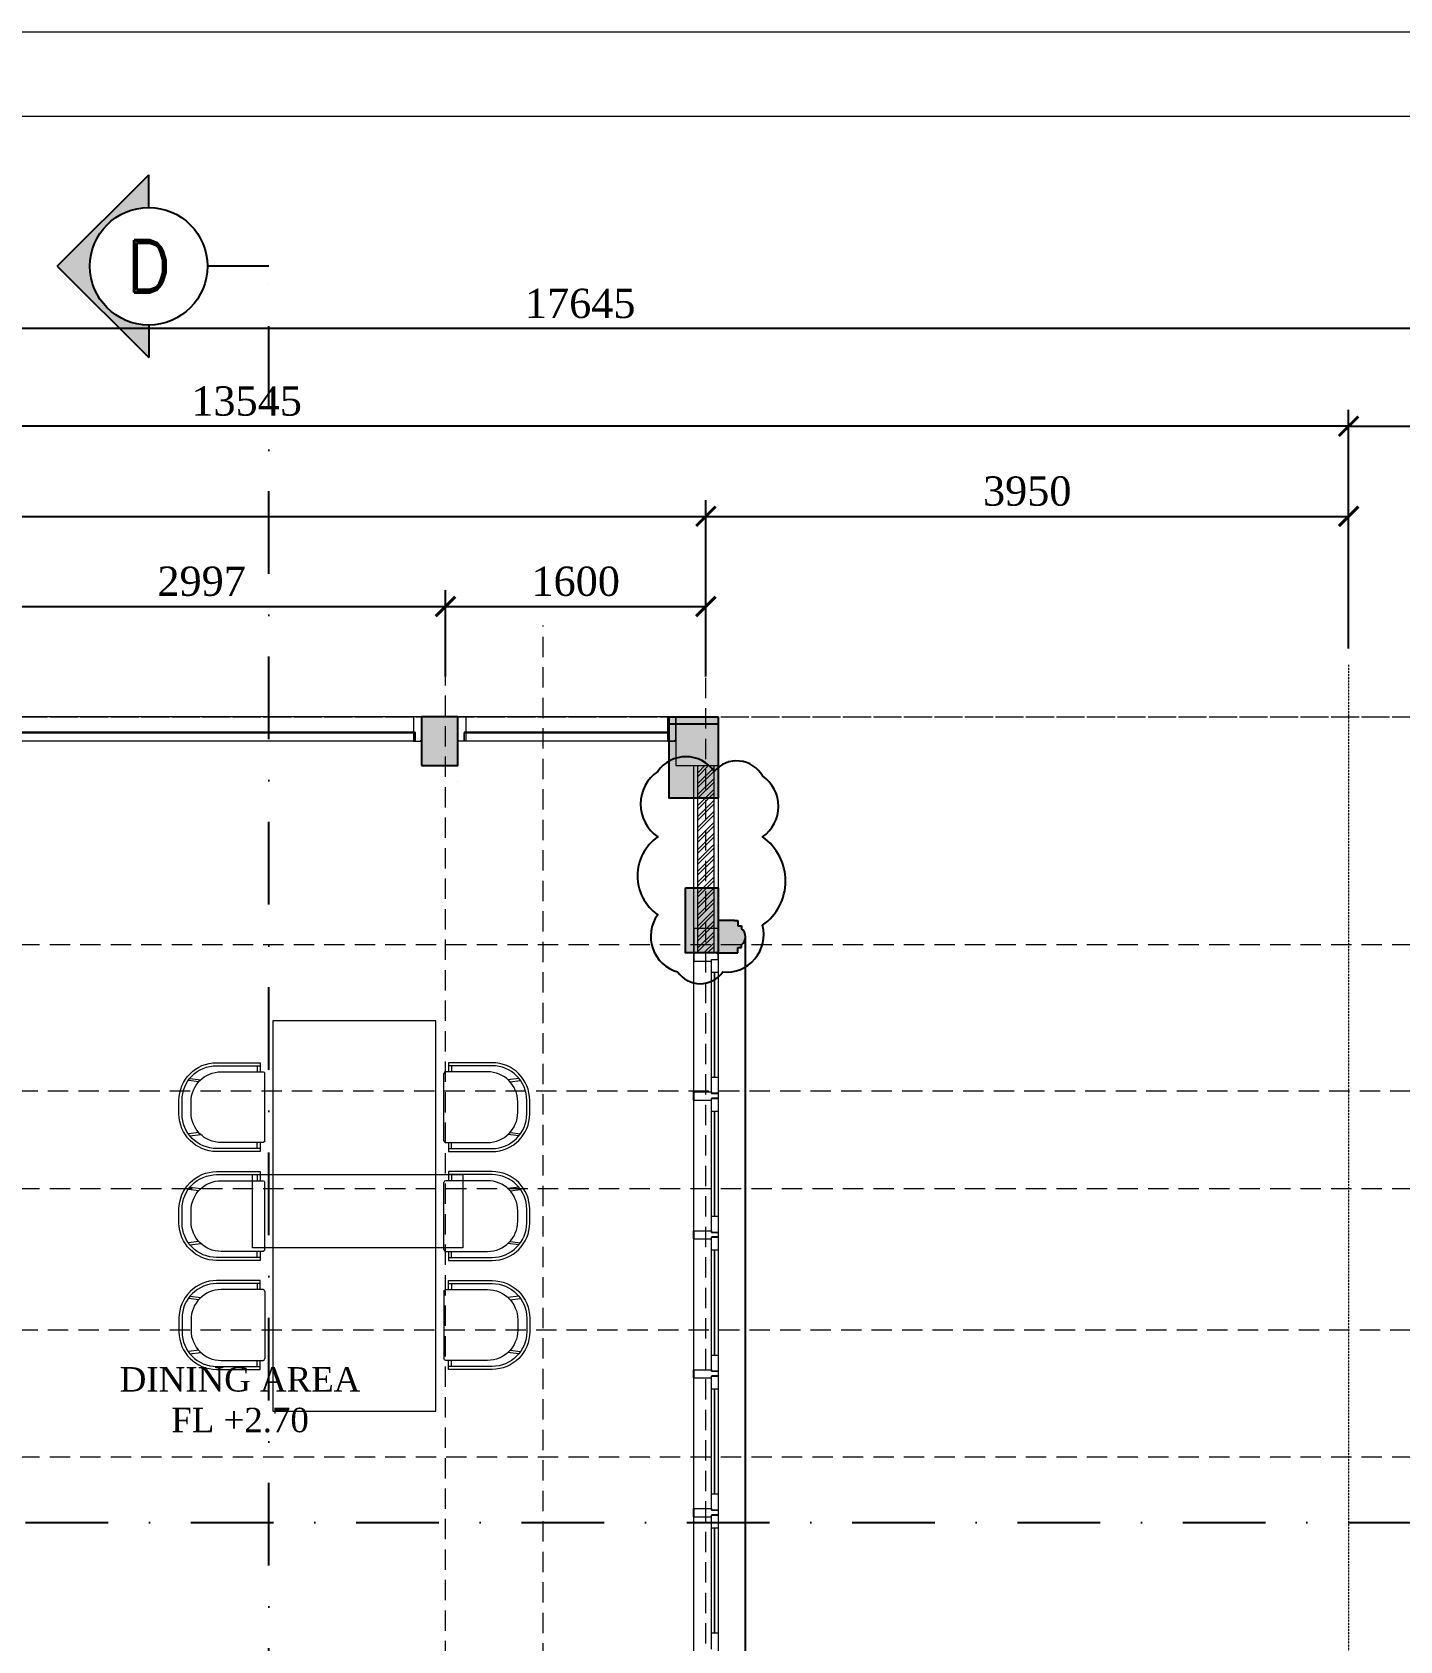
# Model space of a CAD drawing. Header units: millimetres. Extents: x -9564 to 494436, y -140371 to 4257.
# Drawn here: x 47688 to 56093, y -5633 to 4257 of the extents above; entities that cross this region are included whole.
import ezdxf
from ezdxf.enums import TextEntityAlignment as Align

# ---------------------------------------------------------------- set-up
doc = ezdxf.new("R2010")
doc.units = ezdxf.units.MM
doc.header["$MEASUREMENT"] = 0
for name, pattern in [('CONTINUA', [0]), ('DASHDOTX2', [50.8, 25.4, -12.7, 0, -12.7]), ('DASHED2', [0.375, 0.25, -0.125]), ('HIDDEN2', [0.1875, 0.125, -0.0625]), ('SLD-Solid', [0])]:
    doc.linetypes.add(name, pattern=pattern)
doc.layers.get('DEFPOINTS').update_dxf_attribs({"lineweight": 18})
for name, color, linetype in [('1', 5, 'Continuous'), ('TEXT', 4, 'Continuous'), ('WALL', 90, 'Continuous')]:
    doc.layers.add(name, color=color, linetype=linetype)
for name, color, linetype, lineweight in [('28-Arsiran', 252, 'Continuous', 5), ('8', 8, 'Continuous', 5), ('AS', 8, 'HIDDEN2', 5), ('DINDING', 1, 'Continuous', 20), ('DOOR OPENING', 4, 'SLD-Solid', 5), ('FURNITURE', 25, 'Continuous', 5), ('HATCH', 8, 'Continuous', 13), ('KOL', 5, 'Continuous', 18), ('LEGEND', 1, 'DASHED2', 50), ('XR-KOP A3_MOZART$0$KOP-A1$0$A-GRSKOP', 1, 'Continuous', 5)]:
    doc.layers.add(name, color=color, linetype=linetype, lineweight=lineweight)
doc.styles.add('ROMAND', font='romand.shx', dxfattribs={"width": 0.7})
doc.styles.add('style1', font='times.ttf', dxfattribs={"height": 0.15})
doc.styles.add('style2', font='times.ttf', dxfattribs={"height": 0.18})
doc.dimstyles.new('ISO-25', dxfattribs={"dimtxt": 0.18, "dimasz": 0.12, "dimexe": 0.1, "dimexo": 0.1, "dimgap": 0.0625, "dimtad": 1, "dimtoh": 1, "dimdec": 0, "dimlfac": 1000, "dimtxsty": 'style2', "dimblk": 'ARCHTICK', "dimcen": 0.15, "dimclrd": 1, "dimclre": 1, "dimclrt": 4, "dimadec": 0, "dimazin": 0, "dimtfac": 1, "dimtdec": 0, "dimtmove": 0, "dimatfit": 3, "dimldrblk": 'OBLIQUE', "dimfxl": 1, "dimarcsym": 0})
pattern_1 = [(0, (0, 0), (0, 6.985), [5.08, -1.905]), (90, (0, 0), (-6.985, 4e-16), [5.08, -1.905])]

# ---------------------------------------------------------------- blocks, each defined once
blk = doc.blocks.new('hsdh')
at = {"layer": 'XR-KOP A3_MOZART$0$KOP-A1$0$A-GRSKOP', "color": 0, "linetype": 'Continuous', "lineweight": 5}
blk.add_lwpolyline([(145480.1, 82601), (107945.4, 82601), (107945.4, 56196.5), (145480.1, 56196.5)], close=True, dxfattribs=at)
at = {"layer": 'XR-KOP A3_MOZART$0$KOP-A1$0$A-GRSKOP', "color": 5, "linetype": 'Continuous', "lineweight": 5}
blk.add_lwpolyline([(145016.9, 82137.7), (108408.6, 82137.7), (108408.6, 56659.8), (145016.9, 56659.8)], close=True, dxfattribs=at)
blk = doc.blocks.new('as1')
at = {"layer": 'AS'}
for p, q in [((147.8833, 146.6956), (147.8833, 169.1895)), ((148.4833, 146.3069), (148.4833, 169.1895)), ((149.4833, 146.6175), (149.4833, 169.1895)), ((137.0131, 168.628), (158.5787, 168.628)), ((139.8733, 168.628), (158.5787, 168.628)), ((137.0131, 167.228), (158.5787, 167.228)), ((136.4396, 166.328), (158.5787, 166.328)), ((137.0131, 165.728), (158.5787, 165.728)), ((136.4396, 164.858), (158.5787, 164.858)), ((137.0131, 164.078), (158.5787, 164.078))]:
    blk.add_line(p, q, dxfattribs=at)
blk = doc.blocks.new('KSK 3A')
at = {"layer": 'DOOR OPENING', "linetype": 'Continuous'}
blk.add_line((0, 0), (0, 150), dxfattribs=at)
blk.add_lwpolyline([(50, 95), (40, 95), (40, 150), (5, 150), (5, 145), (0, 145), (0, 5), (5, 5), (5, 0), (50, 0)], close=True, dxfattribs=at)
blk = doc.blocks.new('k2')
at = {"layer": 'HATCH', "transparency": 33554687}
h = blk.add_hatch(color=256, dxfattribs=at)
h.dxf.hatch_style = 1
h.paths.add_polyline_path([(255.2298, 156.0575), (255.2298, 155.7575), (255.4898, 155.7575), (255.4898, 156.0575)])
at = {"layer": 'KOL', "transparency": 33554687}
blk.add_lwpolyline([(255.2298, 155.7575), (255.4898, 155.7575), (255.4898, 156.0575), (255.2298, 156.0575)], close=True, dxfattribs=at)
blk = doc.blocks.new('SAN-1')
at = {"layer": '8', "color": 8, "linetype": 'CONTINUA'}
for p, q in [((4.5, 57), (-4.5, 57)), ((4.5, 55), (-4.5, 55)), ((3.5, 49), (-3.5, 49)), ((-29.5, 32), (-29.5, 3)), ((-27.5, 32), (-27.5, 3)), ((-23.5, 29), (-23.5, 1.2)), ((23.5, 1.2), (23.5, 29)), ((27.5, 3), (27.5, 32)), ((29.5, 3), (29.5, 32)), ((-29.5, 3), (-23.5, 3)), ((-27.5, 5), (-23.5, 5)), ((22.3, 0), (-22.3, 0)), ((27.5, 5), (23.5, 5)), ((23.5, 3), (29.5, 3))]:
    blk.add_line(p, q, dxfattribs=at)
at = {"layer": '8', "color": 8}
for p, q in [((-19.1, 49.7), (-18.2, 42.5)), ((-16.8, 43.9), (-17.7, 50.8)), ((16.8, 43.9), (17.7, 50.8)), ((19.1, 49.7), (18.2, 42.5))]:
    blk.add_line(p, q, dxfattribs=at)
at = {"layer": '8', "color": 8, "linetype": 'CONTINUA'}
for centre, radius, start, end in [((-4.5, 32), 25, 90, 180), ((-4.5, 32), 23, 90, 180), ((4.5, 32), 25, 360, 90), ((4.5, 32), 23, 360, 90), ((-3.5, 29), 20, 90, 180), ((3.5, 29), 20, 360, 90), ((-22.3, 1.2), 1.2, 180, 270), ((22.3, 1.2), 1.2, 270, 360)]:
    blk.add_arc(centre, radius, start, end, dxfattribs=at)
blk = doc.blocks.new('_ArchTick')
at = {"color": 0, "linetype": 'ByBlock', "const_width": 0.15}
blk.add_lwpolyline([(-0.5, -0.5), (0.5, 0.5)], dxfattribs=at)
blk = doc.blocks.new('*D371')
at = {"color": 1, "lineweight": -2, "transparency": 16777216}
for p, q in [((251.0328, 246.1202), (251.0328, 246.6498)), ((254.0303, 246.1202), (254.0303, 246.6498)), ((251.0328, 246.5498), (254.0303, 246.5498))]:
    blk.add_line(p, q, dxfattribs=at)
at = {"layer": 'DEFPOINTS', "color": 0, "transparency": 16777216}
for p in [(254.0303, 246.5498), (251.0328, 246.0202), (254.0303, 246.0202)]:
    blk.add_point(p, dxfattribs=at)
at = {"color": 1, "lineweight": -2, "transparency": 16777216, "xscale": 0.12, "yscale": 0.12, "zscale": 0.12, "rotation": 180}
blk.add_blockref('_ArchTick', (251.0328, 246.5498), dxfattribs=at)
at = {"color": 1, "lineweight": -2, "transparency": 16777216, "xscale": 0.12, "yscale": 0.12, "zscale": 0.12}
blk.add_blockref('_ArchTick', (254.0303, 246.5498), dxfattribs=at)
at = {"color": 4, "transparency": 16777216, "insert": (252.5315, 246.7041), "char_height": 0.18, "attachment_point": 5, "style": 'style2'}
blk.add_mtext('2997', dxfattribs=at)
blk = doc.blocks.new('_Oblique')
at = {"color": 0, "linetype": 'ByBlock', "lineweight": -2}
blk.add_line((-0.5, -0.5), (0.5, 0.5), dxfattribs=at)
blk = doc.blocks.new('*D372')
at = {"color": 1, "lineweight": -2, "transparency": 16777216}
for p, q in [((254.0303, 246.1202), (254.0303, 246.6498)), ((255.6303, 246.1202), (255.6303, 246.6498)), ((254.0303, 246.5498), (255.6303, 246.5498))]:
    blk.add_line(p, q, dxfattribs=at)
at = {"layer": 'DEFPOINTS', "color": 0, "transparency": 16777216}
for p in [(255.6303, 246.5498), (254.0303, 246.0202), (255.6303, 246.0202)]:
    blk.add_point(p, dxfattribs=at)
at = {"color": 1, "lineweight": -2, "transparency": 16777216, "xscale": 0.12, "yscale": 0.12, "zscale": 0.12, "rotation": 180}
blk.add_blockref('_ArchTick', (254.0303, 246.5498), dxfattribs=at)
at = {"color": 1, "lineweight": -2, "transparency": 16777216, "xscale": 0.12, "yscale": 0.12, "zscale": 0.12}
blk.add_blockref('_ArchTick', (255.6303, 246.5498), dxfattribs=at)
at = {"color": 4, "transparency": 16777216, "insert": (254.8303, 246.7038), "char_height": 0.18, "attachment_point": 5, "style": 'style2'}
blk.add_mtext('1600', dxfattribs=at)
blk = doc.blocks.new('*D373')
at = {"color": 1, "lineweight": -2, "transparency": 16777216}
for p, q in [((246.0352, 246.6498), (246.0352, 247.2041)), ((255.6303, 246.6498), (255.6303, 247.2041)), ((246.0352, 247.1041), (255.6303, 247.1041))]:
    blk.add_line(p, q, dxfattribs=at)
at = {"layer": 'DEFPOINTS', "color": 0, "transparency": 16777216}
for p in [(255.6303, 247.1041), (246.0352, 246.5498), (255.6303, 246.5498)]:
    blk.add_point(p, dxfattribs=at)
at = {"color": 1, "lineweight": -2, "transparency": 16777216, "xscale": 0.12, "yscale": 0.12, "zscale": 0.12, "rotation": 180}
blk.add_blockref('_ArchTick', (246.0352, 247.1041), dxfattribs=at)
at = {"color": 1, "lineweight": -2, "transparency": 16777216, "xscale": 0.12, "yscale": 0.12, "zscale": 0.12}
blk.add_blockref('_ArchTick', (255.6303, 247.1041), dxfattribs=at)
at = {"color": 4, "transparency": 16777216, "insert": (250.8328, 247.2585), "char_height": 0.18, "attachment_point": 5, "style": 'style2'}
blk.add_mtext('9595', dxfattribs=at)
blk = doc.blocks.new('*D374')
at = {"color": 1, "lineweight": -2, "transparency": 16777216}
for p, q in [((246.0352, 247.2041), (246.0352, 247.7581)), ((259.5803, 247.2041), (259.5803, 247.7581)), ((259.5803, 247.6581), (246.0352, 247.6581))]:
    blk.add_line(p, q, dxfattribs=at)
at = {"layer": 'DEFPOINTS', "color": 0, "transparency": 16777216}
for p in [(246.0352, 247.6581), (246.0352, 247.1041), (259.5803, 247.1041)]:
    blk.add_point(p, dxfattribs=at)
at = {"color": 1, "lineweight": -2, "transparency": 16777216, "xscale": 0.12, "yscale": 0.12, "zscale": 0.12, "rotation": 180}
blk.add_blockref('_ArchTick', (246.0352, 247.6581), dxfattribs=at)
at = {"color": 1, "lineweight": -2, "transparency": 16777216, "xscale": 0.12, "yscale": 0.12, "zscale": 0.12}
blk.add_blockref('_ArchTick', (259.5803, 247.6581), dxfattribs=at)
at = {"color": 4, "transparency": 16777216, "insert": (252.8078, 247.8121), "char_height": 0.18, "attachment_point": 5, "style": 'style2'}
blk.add_mtext('13545', dxfattribs=at)
blk = doc.blocks.new('*D391')
at = {"color": 1, "lineweight": -2, "transparency": 16777216}
for p, q in [((255.6303, 246.2911), (255.6303, 247.2041)), ((259.5803, 246.2911), (259.5803, 247.2041)), ((255.6303, 247.1041), (259.5803, 247.1041))]:
    blk.add_line(p, q, dxfattribs=at)
at = {"layer": 'DEFPOINTS', "color": 0, "transparency": 16777216}
for p in [(259.5803, 247.1041), (255.6303, 246.1911), (259.5803, 246.1911)]:
    blk.add_point(p, dxfattribs=at)
at = {"color": 1, "lineweight": -2, "transparency": 16777216, "xscale": 0.12, "yscale": 0.12, "zscale": 0.12, "rotation": 180}
blk.add_blockref('_ArchTick', (255.6303, 247.1041), dxfattribs=at)
at = {"color": 1, "lineweight": -2, "transparency": 16777216, "xscale": 0.12, "yscale": 0.12, "zscale": 0.12}
blk.add_blockref('_ArchTick', (259.5803, 247.1041), dxfattribs=at)
at = {"color": 4, "transparency": 16777216, "insert": (257.6053, 247.2585), "char_height": 0.18, "attachment_point": 5, "style": 'style2'}
blk.add_mtext('3950', dxfattribs=at)
blk = doc.blocks.new('*D392')
at = {"color": 1, "lineweight": -2, "transparency": 16777216}
for p, q in [((259.5803, 246.7049), (259.5803, 247.7581)), ((263.6803, 246.7049), (263.6803, 247.7581)), ((259.5803, 247.6581), (263.6803, 247.6581))]:
    blk.add_line(p, q, dxfattribs=at)
at = {"layer": 'DEFPOINTS', "color": 0, "transparency": 16777216}
for p in [(263.6803, 247.6581), (259.5803, 246.6049), (263.6803, 246.6049)]:
    blk.add_point(p, dxfattribs=at)
at = {"color": 1, "lineweight": -2, "transparency": 16777216, "xscale": 0.12, "yscale": 0.12, "zscale": 0.12, "rotation": 180}
blk.add_blockref('_ArchTick', (259.5803, 247.6581), dxfattribs=at)
at = {"color": 1, "lineweight": -2, "transparency": 16777216, "xscale": 0.12, "yscale": 0.12, "zscale": 0.12}
blk.add_blockref('_ArchTick', (263.6803, 247.6581), dxfattribs=at)
at = {"color": 4, "transparency": 16777216, "insert": (261.6303, 247.8121), "char_height": 0.18, "attachment_point": 5, "style": 'style2'}
blk.add_mtext('4100', dxfattribs=at)
blk = doc.blocks.new('*D393')
at = {"color": 1, "lineweight": -2, "transparency": 16777216}
for p, q in [((246.0352, 247.7581), (246.0352, 248.3581)), ((263.6803, 247.7581), (263.6803, 248.3581)), ((263.6803, 248.2581), (246.0352, 248.2581))]:
    blk.add_line(p, q, dxfattribs=at)
at = {"layer": 'DEFPOINTS', "color": 0, "transparency": 16777216}
for p in [(246.0352, 248.2581), (246.0352, 247.6581), (263.6803, 247.6581)]:
    blk.add_point(p, dxfattribs=at)
at = {"color": 1, "lineweight": -2, "transparency": 16777216, "xscale": 0.12, "yscale": 0.12, "zscale": 0.12, "rotation": 180}
blk.add_blockref('_ArchTick', (246.0352, 248.2581), dxfattribs=at)
at = {"color": 1, "lineweight": -2, "transparency": 16777216, "xscale": 0.12, "yscale": 0.12, "zscale": 0.12}
blk.add_blockref('_ArchTick', (263.6803, 248.2581), dxfattribs=at)
at = {"color": 4, "transparency": 16777216, "insert": (254.8578, 248.4124), "char_height": 0.18, "attachment_point": 5, "style": 'style2'}
blk.add_mtext('17645', dxfattribs=at)
blk = doc.blocks.new('ARAH-4')
blk.add_hatch(color=8).paths.add_polyline_path([(-4.5, 0), (-7, 0), (0, -7), (7, 0), (4.5, 0, -1)])
at = {"color": 9}
for p, q in [((0, -7), (-7, 0)), ((-4.5, 0), (-7, 0)), ((0, -7), (7, 0)), ((4.5, 0), (7, 0))]:
    blk.add_line(p, q, dxfattribs=at)
blk.add_circle((0, 0), 4.5, dxfattribs=at)
at = {"color": 4, "style": 'ROMAND'}
blk.add_attdef('A', text='', height=4, dxfattribs=at).set_placement((0, 0), align=Align.MIDDLE_CENTER)
blk = doc.blocks.new('pot')
at = {"layer": '1', "linetype": 'DASHDOTX2', "ltscale": 0.02}
for points in [[(210.3553, 147.3958), (210.7323, 147.3958), (210.7323, 171.6414), (210.3553, 171.6414)], [(200.0932, 164.2958), (200.0932, 163.9187), (225.016, 163.9187), (225.016, 164.2958)]]:
    blk.add_lwpolyline(points, dxfattribs=at)
ref = blk.add_blockref('ARAH-4', (209.9943, 171.6414), dxfattribs=dict(xscale=0.08021946471751398, yscale=0.08021946471751398, zscale=0.08021946471751398, rotation=270))
ref.add_attrib('A', 'D', dxfattribs={"color": 4, "height": 0.3209, "style": 'ROMAND'}).set_placement((209.9943, 171.6414), align=Align.MIDDLE_CENTER)
blk = doc.blocks.new('KOLOM PRAKTIS')
at = {"layer": 'HATCH'}
h = blk.add_hatch(color=256, dxfattribs=at)
h.dxf.hatch_style = 1
h.paths.add_polyline_path([(-75, 75), (-75, -75), (75, -75), (75, 75)])
at = {"layer": 'KOL'}
blk.add_lwpolyline([(-75, -75), (75, -75), (75, 75), (-75, 75)], close=True, dxfattribs=at)
blk = doc.blocks.new('k4')
at = {"true_color": 0x636466}
h = blk.add_hatch(dxfattribs=at)
h.set_pattern_fill('ANGLE', color=251)
h.set_pattern_definition(pattern_1)
h.paths.add_polyline_path([(210.5582, -20.3924), (210.3582, -20.3924), (210.3582, -20.7924), (210.5582, -20.7924)])
h = blk.add_hatch(color=251, dxfattribs=at)
h.dxf.hatch_style = 1
h.paths.add_polyline_path([(210.5582, -20.5943), (210.3582, -20.5943), (210.3582, -20.7924), (210.5582, -20.7924)])
h.paths.add_polyline_path([(210.5582, -20.3924), (210.3582, -20.3924), (210.3582, -20.5943), (210.5582, -20.5943)])
for p, q in [((210.3582, -20.3924), (210.5582, -20.3924)), ((210.5582, -20.3924), (210.5582, -20.7924)), ((210.5582, -20.7924), (210.3582, -20.7924))]:
    blk.add_line(p, q)
blk.add_lwpolyline([(210.3582, -20.3924), (210.5582, -20.3924), (210.5582, -20.7924), (210.3582, -20.7924)], close=True)
blk = doc.blocks.new('kolom1')
at = {"true_color": 0x636466}
h = blk.add_hatch(dxfattribs=at)
h.set_pattern_fill('ANGLE', color=251)
h.set_pattern_definition(pattern_1)
h.paths.add_polyline_path([(201.3116, -20.5135), (201.6116, -20.5135), (201.6116, -20.0135), (201.3116, -20.0135)])
h = blk.add_hatch(color=251, dxfattribs=at)
h.dxf.hatch_style = 1
h.paths.add_polyline_path([(201.6116, -20.0135), (201.3116, -20.0135), (201.3116, -20.5135), (201.6116, -20.5135)])
blk.add_lwpolyline([(201.6116, -20.0135), (201.6116, -20.5135), (201.3116, -20.5135), (201.3116, -20.0135)], close=True)
blk = doc.blocks.new('KL3')
at = {"color": 244, "lineweight": -2, "true_color": 0x991b1e}
blk.add_line((357.1727, -307.6822), (357.1727, -307.6822), dxfattribs=at)
for name, p in [('kolom1', (157.1611, -287.2687)), ('k4', (148.2145, -287.9422))]:
    blk.add_blockref(name, p)
blk = doc.blocks.new('q2rt2q')
for base, p1, p2, picture, middle in [((246.0352, 248.2581), (263.6803, 247.6581), (246.0352, 247.6581), '*D393', (254.8578, 248.4124)), ((246.0352, 247.6581), (259.5803, 247.1041), (246.0352, 247.1041), '*D374', (252.8078, 247.8121)), ((263.6803, 247.6581), (259.5803, 246.6049), (263.6803, 246.6049), '*D392', (261.6303, 247.8121)), ((255.6303, 247.1041), (246.0352, 246.5498), (255.6303, 246.5498), '*D373', (250.8328, 247.2585)), ((259.5803, 247.1041), (255.6303, 246.1911), (259.5803, 246.1911), '*D391', (257.6053, 247.2585)), ((254.0302514457, 246.5497844856), (251.0327514457, 246.0201663318), (254.0302514457, 246.0201663318), '*D371', (252.5315014457, 246.7041013565)), ((255.6303, 246.5498), (254.0303, 246.0202), (255.6303, 246.0202), '*D372', (254.8303, 246.7038))]:
    dim = blk.add_linear_dim(base=base, p1=p1, p2=p2, dimstyle='ISO-25')
    dim.commit()
    dim.dimension.update_dxf_attribs({"geometry": picture, "text_midpoint": middle})

msp = doc.modelspace()

# ---------------------------------------------------------------- hatches: boundary and pattern name
h = msp.add_hatch(color=8)
h.dxf.hatch_style = 1
h.paths.add_polyline_path([(52046.3936, -1254.8767), (52046.3936, -1238.0056), (52024.2734, -1238.0056), (52024.2734, -1204.2069), (52003.3624, -1204.2069), (51903.3625, -1204.2069), (51903.3625, -1254.2071), (51903.3625, -1254.2071), (51903.3625, -1351.707), (52048.832, -1351.707, 0.499794436)])
h.paths.add_polyline_path([(52046.3936, -1353.5371, 0.012589336), (52048.832, -1351.707), (51903.3625, -1351.707), (51903.3625, -1404.2069), (52003.3624, -1404.2069), (52024.2734, -1404.2069), (52024.2734, -1370.4082), (52046.3936, -1370.4082)])
at = {"layer": '28-Arsiran'}
h = msp.add_hatch(dxfattribs=at)
h.set_pattern_fill('ANSI32', color=256, scale=4.999999)
h.set_pattern_definition([(45, (-203586.375, -157461.694), (-33.675954, 33.675954), []), (45, (-203563.925, -157461.694), (-33.675954, 33.675954), [])])
h.paths.add_polyline_path([(51878.3625, -251.7071), (51828.3625, -251.7071), (51828.3625, -1404.2069), (51878.3625, -1404.2069)])
h.paths.add_polyline_path([(51828.3625, -251.7071), (51778.3625, -251.7071), (51778.3625, -1404.2069), (51828.3625, -1404.2069)])
at = {"layer": 'WALL', "transparency": 33554687}
h = msp.add_hatch(color=256, dxfattribs=at)
h.dxf.hatch_style = 1
h.paths.add_polyline_path([(50080.8628, -251.7072), (50303.3627, -251.7072), (50303.3627, 48.2927), (50080.8628, 48.2927)])

# ---------------------------------------------------------------- linework, layer by layer
for p, q in [((52003.3624, -1204.2069), (51903.3625, -1204.2069)), ((52003.3624, -1204.2069), (52024.2734, -1204.2069)), ((52024.2734, -1204.2069), (52024.2734, -1238.0056)), ((52024.2734, -1238.0056), (52046.3936, -1238.0056)), ((52046.3936, -1238.0056), (52046.3936, -1254.8767)), ((52024.2734, -1404.2069), (52024.2734, -1370.4082)), ((52024.2734, -1370.4082), (52046.3936, -1370.4082)), ((52046.3936, -1370.4082), (52046.3936, -1353.5371)), ((52071.8296, -5824.2065), (52071.8296, -1304.2069)), ((51903.3625, -1404.2069), (52003.3624, -1404.2069)), ((52003.3624, -1404.2069), (52024.2734, -1404.2069)), ((51753.3625, -2308.2069), (51753.3625, -2258.2069)), ((51903.3625, -2268.2069), (51863.3625, -2268.2069)), ((51903.3625, -2298.2069), (51863.3625, -2298.2069)), ((51753.3625, -3162.2067), (51753.3625, -3112.2068)), ((51903.3625, -3152.2067), (51863.3625, -3152.2067)), ((51753.3625, -4016.2066), (51753.3625, -3966.2066)), ((51903.3625, -4006.2066), (51863.3625, -4006.2066)), ((51753.3625, -4870.2065), (51753.3625, -4820.2065)), ((51903.3624, -4860.2065), (51863.3625, -4860.2065))]:
    msp.add_line(p, q)
at = {"color": 1}
msp.add_lwpolyline([(51532.3466, -287.8518, 0.52056705), (51532.3466, -690.4944, 0.52056705), (51532.3466, -1169.6728, 0.52056705), (51654.6114, -1521.1685, 0.52056705), (51932.2644, -1521.1685, 0.52056705), (52176.8859, -1233.7399, 0.52056705), (52176.8859, -691.0455, 0.52056705), (52176.8859, -315.7765, 0.52056705), (51879.5457, -287.8518, 0.52056705)], format="xyb", close=True, dxfattribs=at)
msp.add_arc((52011.2765, -1304.2069), 60.5531, 305.44618855, 54.55381145)
at = {"layer": '8', "transparency": 33554687}
for p, q in [((50080.8628, 48.2927), (47403.3629, 48.2927)), ((51643.3625, 48.2927), (50303.3627, 48.2927)), ((50030.8628, -101.7073), (47403.3629, -101.708)), ((51643.3625, -101.7073), (50303.3627, -101.7074)), ((51903.3624, -251.7072), (51903.3625, -1404.2069))]:
    msp.add_line(p, q, dxfattribs=at)
at = {"layer": '8'}
for p, q in [((51778.3625, -1404.207), (51778.3625, -251.7071)), ((51878.3625, -1404.207), (51878.3624, -251.7071))]:
    msp.add_line(p, q, dxfattribs=at)
at = {"layer": '8', "transparency": 33554687}
msp.add_lwpolyline([(49042.5862, -2767.084), (50334.5578, -2767.084), (50334.5578, -3217.2938), (49042.5862, -3217.2938)], close=True, dxfattribs=at)
at = {"layer": 'AS'}
msp.add_line((55778.3617, 367.0425), (55778.3617, -20640.0775), dxfattribs=at)
at = {"layer": 'DINDING'}
msp.add_lwpolyline([(51753.3625, -1404.207), (51753.3625, -251.7071), (51903.3624, -251.7071), (51903.3625, -1404.207)], close=True, dxfattribs=at)
at = {"layer": 'DOOR OPENING', "linetype": 'Continuous'}
for p, q in [((51753.3625, -1404.207), (51903.3625, -1404.207)), ((51753.3625, -2303.2069), (51753.3625, -2258.2069)), ((51753.3625, -2258.2069), (51863.3625, -2258.2069)), ((51863.3625, -2258.2069), (51863.3625, -2268.2069)), ((51863.3625, -2268.2069), (51903.3625, -2268.2069)), ((51903.3625, -2268.2069), (51903.3625, -2303.2069)), ((51753.3625, -2308.2069), (51863.3625, -2308.2069)), ((51863.3625, -2308.2069), (51863.3625, -2298.2069)), ((51863.3625, -2298.2069), (51903.3625, -2298.2069)), ((51753.3625, -3157.2067), (51753.3625, -3112.2068)), ((51753.3625, -3112.2068), (51863.3625, -3112.2068)), ((51753.3625, -3162.2067), (51863.3625, -3162.2067)), ((51753.3625, -3162.2067), (51863.3625, -3162.2067)), ((51863.3625, -3112.2068), (51863.3625, -3122.2067)), ((51863.3625, -3112.2068), (51863.3625, -3122.2067)), ((51863.3625, -3122.2067), (51903.3625, -3122.2067)), ((51903.3625, -3122.2067), (51863.3625, -3122.2067)), ((51863.3625, -3122.2067), (51903.3625, -3122.2067)), ((51903.3625, -3122.2067), (51863.3625, -3122.2067)), ((51863.3625, -3162.2067), (51863.3625, -3152.2067)), ((51863.3625, -3152.2067), (51903.3625, -3152.2067)), ((51903.3625, -3152.2067), (51863.3625, -3152.2067)), ((51863.3625, -3162.2067), (51863.3625, -3152.2067)), ((51863.3625, -3152.2067), (51903.3625, -3152.2067)), ((51903.3625, -3122.2067), (51903.3625, -3157.2067)), ((51753.3625, -4011.2066), (51753.3625, -3966.2066)), ((51753.3625, -3966.2066), (51863.3625, -3966.2066)), ((51753.3625, -4016.2066), (51863.3625, -4016.2066)), ((51753.3625, -4016.2066), (51863.3625, -4016.2066)), ((51863.3625, -3966.2066), (51863.3625, -3976.2066)), ((51863.3625, -3966.2066), (51863.3625, -3976.2066)), ((51863.3625, -3976.2066), (51903.3625, -3976.2066)), ((51903.3625, -3976.2066), (51863.3625, -3976.2066)), ((51863.3625, -3976.2066), (51903.3625, -3976.2066)), ((51903.3625, -3976.2066), (51863.3625, -3976.2066)), ((51863.3625, -4016.2066), (51863.3625, -4006.2066)), ((51863.3625, -4006.2066), (51903.3625, -4006.2066)), ((51903.3625, -4006.2066), (51863.3625, -4006.2066)), ((51863.3625, -4016.2066), (51863.3625, -4006.2066)), ((51863.3625, -4006.2066), (51903.3625, -4006.2066)), ((51903.3625, -3976.2066), (51903.3625, -4011.2066)), ((51753.3625, -4865.2065), (51753.3625, -4820.2065)), ((51753.3625, -4820.2065), (51863.3625, -4820.2065)), ((51863.3625, -4820.2065), (51863.3625, -4830.2065)), ((51863.3625, -4820.2065), (51863.3625, -4830.2065)), ((51863.3625, -4830.2065), (51903.3625, -4830.2065)), ((51903.3625, -4830.2065), (51863.3625, -4830.2065)), ((51863.3625, -4830.2065), (51903.3625, -4830.2065)), ((51903.3625, -4830.2065), (51863.3625, -4830.2065)), ((51903.3625, -4830.2065), (51903.3625, -4865.2065)), ((51753.3625, -4870.2065), (51863.3625, -4870.2065)), ((51753.3625, -4870.2065), (51863.3625, -4870.2065)), ((51863.3625, -4870.2065), (51863.3625, -4860.2065)), ((51863.3625, -4860.2065), (51903.3625, -4860.2065)), ((51903.3625, -4860.2065), (51863.3625, -4860.2065)), ((51863.3625, -4870.2065), (51863.3625, -4860.2065)), ((51863.3625, -4860.2065), (51903.3624, -4860.2065))]:
    msp.add_line(p, q, dxfattribs=at)
at = {"layer": 'DOOR OPENING', "linetype": 'Continuous', "transparency": 33554687}
for p, q in [((51863.3625, -2268.2069), (51863.3625, -1444.207)), ((51903.3625, -1524.207), (51863.3625, -1524.207)), ((51863.3625, -2168.2069), (51903.3625, -2168.2069)), ((51863.3625, -3122.2067), (51863.3625, -2298.2069)), ((51903.3625, -2378.2069), (51863.3625, -2378.2069)), ((51863.3625, -3022.2068), (51903.3625, -3022.2068)), ((51863.3625, -3976.2066), (51863.3625, -3152.2067)), ((51903.3625, -3232.2067), (51863.3625, -3232.2067)), ((51863.3625, -3876.2066), (51903.3625, -3876.2066)), ((51863.3625, -4830.2065), (51863.3625, -4006.2066)), ((51903.3625, -4086.2066), (51863.3625, -4086.2066)), ((51863.3625, -4730.2065), (51903.3625, -4730.2065)), ((51863.3625, -5684.2063), (51863.3625, -4860.2065)), ((51903.3624, -4940.2064), (51863.3625, -4940.2064)), ((51863.3625, -5584.2063), (51903.3624, -5584.2063))]:
    msp.add_line(p, q, dxfattribs=at)
for points in [[(50040.8628, -46.7074), (47463.3633, -46.7074), (47463.3633, -51.7074), (50040.8628, -51.7074)], [(51603.3625, -46.7074), (50343.3627, -46.7074), (50343.3627, -51.7074), (51603.3625, -51.7074)], [(51753.3625, -5724.2063), (51753.3625, -1404.207), (51903.3625, -1404.207), (51903.3624, -5724.2063)], [(51883.3625, -1524.207), (51879.2719, -1524.207), (51879.2719, -2168.2069), (51883.3625, -2168.2069)], [(51883.3625, -2378.2069), (51879.2719, -2378.2069), (51879.2719, -3022.2068), (51883.3625, -3022.2068)], [(51883.3625, -3232.2067), (51879.2719, -3232.2067), (51879.2719, -3876.2066), (51883.3625, -3876.2066)], [(51883.3625, -4086.2066), (51879.2719, -4086.2066), (51879.2719, -4730.2065), (51883.3625, -4730.2065)], [(51883.3625, -4940.2064), (51879.2719, -4940.2064), (51879.2719, -5584.2063), (51883.3625, -5584.2063)]]:
    msp.add_lwpolyline(points, close=True, dxfattribs=at)
at = {"layer": 'DOOR OPENING', "color": 8, "linetype": 'Continuous', "ltscale": 0.75, "transparency": 33554687}
for points in [[(50030.8628, -101.7073), (50040.8628, -101.7073), (50040.8628, -51.7073), (50030.8628, -51.7073)], [(50353.3627, -101.7074), (50343.3627, -101.7074), (50343.3627, -51.7074), (50353.3627, -51.7074)], [(51593.3625, -101.7074), (51603.3625, -101.7074), (51603.3625, -51.7074), (51593.3625, -51.7074)]]:
    msp.add_lwpolyline(points, close=True, dxfattribs=at)
at = {"layer": 'DOOR OPENING', "linetype": 'Continuous'}
msp.add_lwpolyline([(51863.3625, -1454.207), (51863.3625, -1444.207), (51903.3625, -1444.207), (51903.3625, -1409.207), (51898.3625, -1409.207), (51898.3625, -1404.207), (51758.3625, -1404.207), (51758.3625, -1409.207), (51753.3625, -1409.207), (51753.3625, -1454.207)], close=True, dxfattribs=at)
at = {"layer": 'FURNITURE', "color": 8, "transparency": 33554687}
msp.add_lwpolyline([(49167.8931, -4221.6552), (50168.2739, -4221.6552), (50168.2739, -1821.6556), (49167.8931, -1821.6556)], close=True, dxfattribs=at)
at = {"layer": 'WALL', "transparency": 33554687}
msp.add_lwpolyline([(50080.8628, -251.7072), (50303.3627, -251.7072), (50303.3627, 48.2927), (50080.8628, 48.2927)], close=True, dxfattribs=at)

# ---------------------------------------------------------------- block references
at = {"xscale": 999.9998119083025, "yscale": 999.9998119083025, "zscale": 999.9998119083025}
for name, p in [('pot', (-161590.3185, -168824.0698)), ('q2rt2q', (-203801.8411, -245824.0554)), ('as1', (-97654.8916, -168579.6489)), ('KL3', (-306869.2394, 307330.4118)), ('k2', (-203586.3752, -156009.194))]:
    msp.add_blockref(name, p, dxfattribs=at)
at = {"layer": 'DOOR OPENING', "color": 8, "transparency": 33554687, "rotation": 180}
for p in [(50080.8628, 48.2927), (51643.3625, 48.2926)]:
    msp.add_blockref('KSK 3A', p, dxfattribs=at)
at = {"layer": 'DOOR OPENING', "color": 8, "transparency": 33554687, "xscale": -1, "rotation": 180}
msp.add_blockref('KSK 3A', (50303.3627, 48.2926), dxfattribs=at)
at = {"layer": 'FURNITURE', "color": 8, "transparency": 33554687}
for p, xscale, yscale, zscale, rotation in [((49117.8932, -2351.8993), -9.257141115951153, 9.257141115951153, 9.257141115951145, 90), ((50218.2739, -2351.8993), 9.257141115951145, 9.257141115951145, 9.257141115951145, 270), ((49117.8932, -3021.6554), -9.257141115951153, 9.257141115951153, 9.257141115951145, 90), ((50218.2739, -3021.6554), 9.257141115951145, 9.257141115951145, 9.257141115951145, 270), ((49117.8932, -3691.4115), 9.257141115951152, 9.257141115951152, 9.257141115951152, 90), ((50218.2739, -3691.4115), -9.257141115951145, 9.257141115951145, 9.257141115951145, 270)]:
    msp.add_blockref('SAN-1', p, dxfattribs=dict(at, xscale=xscale, yscale=yscale, zscale=zscale, rotation=rotation))
at = {"layer": 'LEGEND', "xscale": 1.118963964633539, "yscale": 1.118963964633539, "zscale": 1.118963964633539}
msp.add_blockref('hsdh', (-88350.9371, -88170.8627), dxfattribs=at)
at = {"layer": 'WALL', "transparency": 33554687}
msp.add_blockref('KOLOM PRAKTIS', (51828.3625, -1329.2071), dxfattribs=at)

# ---------------------------------------------------------------- texts
at = {"layer": 'TEXT', "insert": (48965.6153, -4152.0259), "char_height": 149.999972, "width": 3201.420249, "attachment_point": 5, "style": 'style1'}
msp.add_mtext('\\A1;DINING AREA\\PFL +2.70', dxfattribs=at)

doc.saveas('drawing.dxf')
